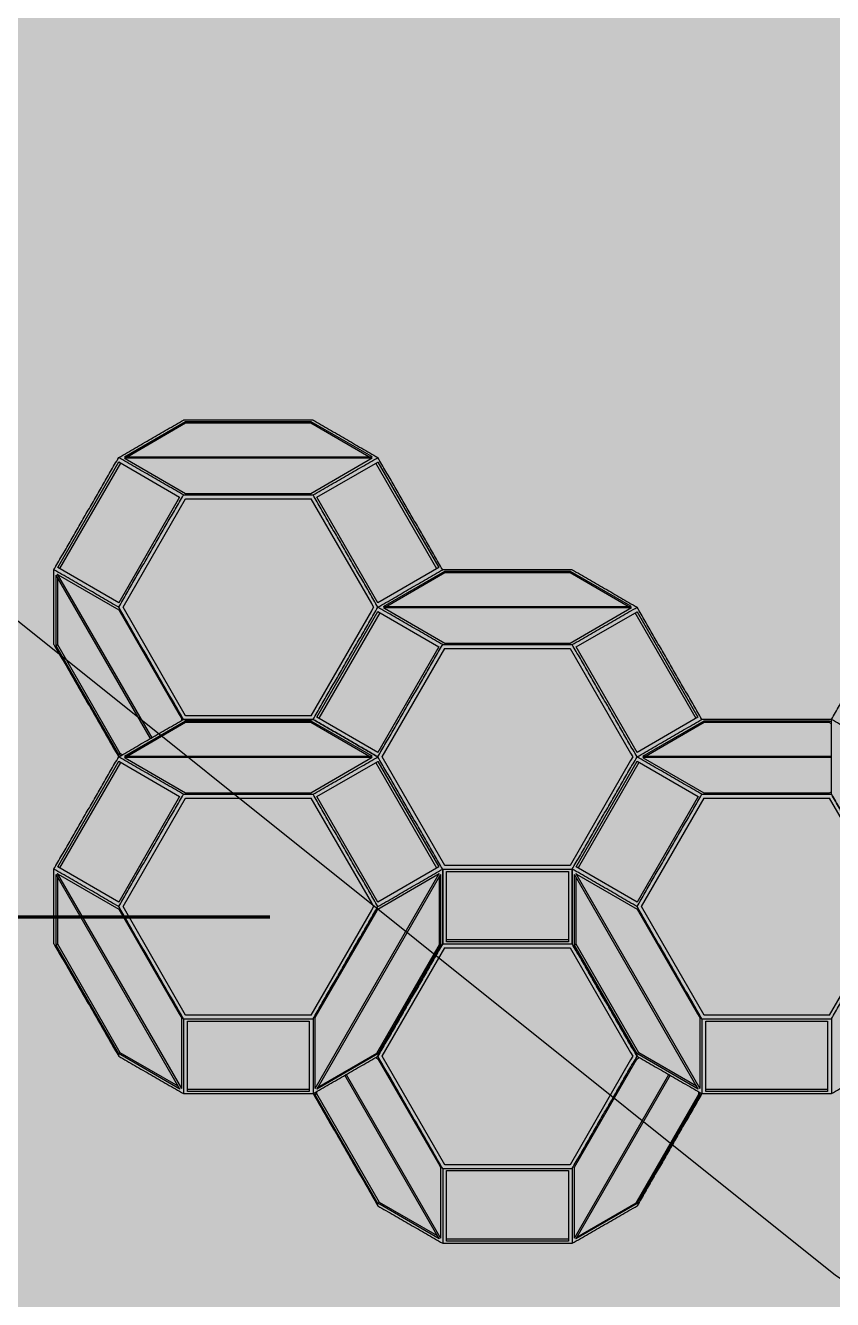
# Model space of a CAD drawing. Header units: millimetres. Extents: x 401 to 30661, y 2016 to 22119.
# Drawn here: x 16206.5 to 16511.6, y 13947.7 to 14429.2 of the extents above; entities that cross this region are included whole.
import ezdxf

# ---------------------------------------------------------------- set-up
doc = ezdxf.new("R2010")
doc.units = ezdxf.units.MM
doc.layers.add('2ND', color=201, linetype='Continuous', lineweight=35, true_color=0x39ffb0)
doc.layers.add('4TH DETAILS', color=125, linetype='Continuous', lineweight=15, true_color=0x39ffb0)
doc.layers.add('BACKGROUND', color=7, linetype='Continuous', true_color=0x000000)
doc.layers.add('GLOW-EMERALD', color=7, linetype='Continuous', lineweight=70, true_color=0x39ffb0, transparency=0.8)
doc.layers.add('GLOW-EMERALD-2', color=7, linetype='Continuous', lineweight=30, true_color=0x39ffb0, transparency=0.8)

msp = doc.modelspace()

# ---------------------------------------------------------------- hatches: boundary and pattern name
at = {"layer": 'BACKGROUND'}
h = msp.add_hatch(color=256, dxfattribs=at)
h.dxf.hatch_style = 1
h.paths.add_polyline_path([(400.723, 2015.745), (30660.634, 2015.745), (30660.634, 22119.328), (400.723, 22119.328)])

# ---------------------------------------------------------------- linework, layer by layer
at = {"layer": '2ND'}
msp.add_line((16298.867, 14092.116), (15924.594, 14092.116), dxfattribs=at)
at = {"layer": '4TH DETAILS', "linetype": 'Continuous'}
for p, q in [((16243.891, 14266.207), (16267.029, 14279.565)), ((16267.029, 14278.858), (16245.116, 14266.207)), ((16267.029, 14278.858), (16267.029, 14279.565)), ((16267.029, 14279.565), (16268.658, 14279.565)), ((16314.389, 14278.858), (16267.029, 14278.858)), ((16268.658, 14279.565), (16314.389, 14279.565)), ((16314.389, 14278.858), (16314.389, 14279.565)), ((16314.389, 14279.565), (16337.255, 14266.364)), ((16336.302, 14266.207), (16314.389, 14278.858)), ((16218.68, 14224.307), (16241.719, 14264.213)), ((16242.436, 14263.799), (16219.397, 14223.893)), ((16241.719, 14264.213), (16264.759, 14250.911)), ((16244.163, 14265.423), (16243.855, 14265.601)), ((16337.563, 14265.601), (16243.855, 14265.601)), ((16243.891, 14266.207), (16337.527, 14266.207)), ((16267.029, 14252.222), (16244.163, 14265.423)), ((16337.563, 14265.601), (16314.389, 14252.222)), ((16316.637, 14250.898), (16339.677, 14264.2)), ((16337.255, 14266.364), (16337.527, 14266.207)), ((16361.999, 14223.88), (16338.959, 14263.786)), ((16339.677, 14264.2), (16339.699, 14264.161)), ((16339.699, 14264.161), (16362.716, 14224.295)), ((16264.759, 14250.911), (16241.719, 14211.006)), ((16243.349, 14209.325), (16267.029, 14250.34)), ((16312.76, 14252.222), (16267.029, 14252.222)), ((16267.029, 14250.34), (16268.658, 14250.34)), ((16268.658, 14250.34), (16314.389, 14250.34)), ((16314.389, 14252.222), (16312.76, 14252.222)), ((16314.389, 14250.34), (16337.255, 14210.736)), ((16339.677, 14210.993), (16316.637, 14250.898)), ((16218.039, 14194.713), (16218.039, 14221.429)), ((16253.695, 14159.671), (16218.039, 14221.429)), ((16218.519, 14221.779), (16218.854, 14221.586)), ((16218.519, 14221.779), (16254.207, 14159.966)), ((16218.651, 14195.066), (16218.651, 14220.369)), ((16241.719, 14211.006), (16218.68, 14224.307)), ((16218.854, 14221.586), (16241.719, 14208.384)), ((16362.716, 14224.295), (16339.699, 14211.006)), ((16341.871, 14209.638), (16365.008, 14222.997)), ((16365.008, 14222.29), (16343.096, 14209.638)), ((16365.008, 14222.29), (16365.008, 14222.997)), ((16365.008, 14222.997), (16366.637, 14222.997)), ((16412.369, 14222.29), (16365.008, 14222.29)), ((16366.637, 14222.997), (16412.369, 14222.997)), ((16412.369, 14222.29), (16412.369, 14222.997)), ((16412.369, 14222.997), (16435.235, 14209.795)), ((16434.282, 14209.638), (16412.369, 14222.29)), ((16337.255, 14210.736), (16338.07, 14209.325)), ((16339.699, 14211.006), (16339.677, 14210.993)), ((16241.719, 14208.384), (16264.585, 14168.78)), ((16267.029, 14168.31), (16243.349, 14209.325)), ((16337.255, 14207.914), (16314.389, 14168.31)), ((16316.659, 14167.739), (16339.699, 14207.644)), ((16340.416, 14207.23), (16317.377, 14167.325)), ((16338.07, 14209.325), (16337.255, 14207.914)), ((16339.699, 14207.644), (16362.738, 14194.343)), ((16342.143, 14208.855), (16341.834, 14209.033)), ((16435.543, 14209.033), (16341.834, 14209.033)), ((16341.871, 14209.638), (16435.506, 14209.638)), ((16365.008, 14195.653), (16342.143, 14208.855)), ((16435.543, 14209.033), (16412.369, 14195.653)), ((16414.617, 14194.33), (16437.656, 14207.631)), ((16435.235, 14209.795), (16435.506, 14209.638)), ((16459.979, 14167.312), (16436.939, 14207.217)), ((16437.656, 14207.631), (16437.679, 14207.593)), ((16437.679, 14207.593), (16460.696, 14167.726)), ((16218.651, 14195.066), (16218.039, 14194.713)), ((16241.719, 14153.697), (16218.039, 14194.713)), ((16242.332, 14154.051), (16218.651, 14195.066)), ((16362.738, 14194.343), (16339.699, 14154.437)), ((16341.328, 14152.756), (16365.008, 14193.772)), ((16410.74, 14195.653), (16365.008, 14195.653)), ((16365.008, 14193.772), (16366.638, 14193.772)), ((16366.638, 14193.772), (16412.369, 14193.772)), ((16412.369, 14195.653), (16410.74, 14195.653)), ((16412.369, 14193.772), (16435.235, 14154.167)), ((16437.656, 14154.424), (16414.617, 14194.33)), ((16264.585, 14168.78), (16265.4, 14167.369)), ((16265.4, 14167.369), (16265.4, 14166.428)), ((16268.658, 14168.31), (16267.029, 14168.31)), ((16314.389, 14168.31), (16268.658, 14168.31)), ((16339.699, 14154.437), (16316.659, 14167.739)), ((16460.696, 14167.726), (16437.679, 14154.437)), ((16243.891, 14153.07), (16267.029, 14166.428)), ((16267.029, 14165.721), (16245.116, 14153.07)), ((16267.029, 14165.721), (16267.029, 14166.428)), ((16267.029, 14166.428), (16268.658, 14166.428)), ((16314.389, 14165.721), (16267.029, 14165.721)), ((16268.658, 14166.428), (16314.389, 14166.428)), ((16314.389, 14165.721), (16314.389, 14166.428)), ((16314.389, 14166.428), (16337.255, 14153.227)), ((16336.302, 14153.07), (16314.389, 14165.721)), ((16439.851, 14153.07), (16462.988, 14166.428)), ((16462.988, 14165.721), (16441.075, 14153.07)), ((16462.988, 14165.721), (16462.988, 14166.428)), ((16462.988, 14166.428), (16464.617, 14166.428)), ((16510.349, 14165.721), (16462.988, 14165.721)), ((16464.617, 14166.428), (16510.349, 14166.428)), ((16510.349, 14165.721), (16510.349, 14166.428)), ((16510.349, 14166.428), (16511.163, 14165.958)), ((16511.163, 14165.251), (16510.349, 14165.721)), ((16242.332, 14154.051), (16241.719, 14153.697)), ((16242.534, 14153.227), (16241.719, 14153.697)), ((16243.146, 14153.58), (16242.332, 14154.051)), ((16243.891, 14153.07), (16337.527, 14153.07)), ((16337.255, 14153.227), (16337.527, 14153.07)), ((16365.008, 14111.741), (16341.328, 14152.756)), ((16435.235, 14154.167), (16436.049, 14152.756)), ((16436.049, 14152.756), (16435.235, 14151.345)), ((16437.679, 14154.437), (16437.656, 14154.424)), ((16439.851, 14153.07), (16511.163, 14153.07)), ((16218.68, 14111.17), (16241.719, 14151.076)), ((16242.436, 14150.662), (16219.397, 14110.756)), ((16241.719, 14151.076), (16264.759, 14137.774)), ((16244.163, 14152.286), (16243.855, 14152.464)), ((16337.563, 14152.464), (16243.855, 14152.464)), ((16267.029, 14139.085), (16244.163, 14152.286)), ((16337.563, 14152.464), (16314.389, 14139.085)), ((16316.637, 14137.761), (16339.677, 14151.063)), ((16361.999, 14110.743), (16338.959, 14150.649)), ((16339.677, 14151.063), (16339.699, 14151.024)), ((16339.699, 14151.024), (16362.716, 14111.157)), ((16435.235, 14151.345), (16412.369, 14111.741)), ((16414.639, 14111.17), (16437.679, 14151.076)), ((16438.396, 14150.662), (16415.356, 14110.756)), ((16437.679, 14151.076), (16460.718, 14137.774)), ((16440.122, 14152.286), (16439.814, 14152.464)), ((16511.163, 14152.464), (16439.814, 14152.464)), ((16462.988, 14139.085), (16440.122, 14152.286)), ((16312.76, 14139.085), (16267.029, 14139.085)), ((16314.389, 14139.085), (16312.76, 14139.085)), ((16508.72, 14139.085), (16462.988, 14139.085)), ((16510.349, 14139.085), (16508.72, 14139.085)), ((16511.163, 14139.555), (16510.349, 14139.085)), ((16264.759, 14137.774), (16241.719, 14097.868)), ((16243.349, 14096.188), (16267.029, 14137.203)), ((16267.029, 14137.203), (16268.658, 14137.203)), ((16268.658, 14137.203), (16314.389, 14137.203)), ((16314.389, 14137.203), (16337.255, 14097.599)), ((16339.677, 14097.856), (16316.637, 14137.761)), ((16460.718, 14137.774), (16437.679, 14097.868)), ((16439.308, 14096.188), (16462.988, 14137.203)), ((16462.988, 14137.203), (16464.617, 14137.203)), ((16464.617, 14137.203), (16510.349, 14137.203)), ((16510.349, 14137.203), (16533.214, 14097.599)), ((16241.719, 14097.868), (16218.68, 14111.17)), ((16362.716, 14111.157), (16339.699, 14097.868)), ((16366.638, 14111.741), (16365.008, 14111.741)), ((16365.649, 14109.49), (16411.728, 14109.49)), ((16365.649, 14082.886), (16365.649, 14109.49)), ((16412.369, 14111.741), (16366.638, 14111.741)), ((16411.728, 14109.49), (16411.728, 14082.886)), ((16437.679, 14097.868), (16414.639, 14111.17)), ((16218.039, 14081.575), (16218.039, 14108.292)), ((16264.857, 14027.202), (16218.039, 14108.292)), ((16218.519, 14108.642), (16218.854, 14108.449)), ((16218.519, 14108.642), (16265.4, 14027.443)), ((16218.651, 14081.929), (16218.651, 14107.231)), ((16218.854, 14108.449), (16241.719, 14095.247)), ((16316.019, 14027.468), (16362.877, 14108.629)), ((16363.379, 14108.292), (16316.562, 14027.202)), ((16339.699, 14095.247), (16362.877, 14108.629)), ((16363.012, 14081.788), (16363.012, 14107.656)), ((16363.379, 14108.292), (16363.379, 14107.979)), ((16363.379, 14107.979), (16363.379, 14081.575)), ((16413.998, 14081.575), (16413.998, 14108.292)), ((16460.816, 14027.202), (16413.998, 14108.292)), ((16414.479, 14108.642), (16414.813, 14108.449)), ((16414.479, 14108.642), (16461.359, 14027.443)), ((16414.611, 14081.929), (16414.611, 14107.231)), ((16414.813, 14108.449), (16437.679, 14095.247)), ((16241.719, 14095.247), (16264.585, 14055.643)), ((16267.029, 14055.172), (16243.349, 14096.188)), ((16337.255, 14094.777), (16314.389, 14055.172)), ((16337.255, 14097.599), (16338.07, 14096.188)), ((16338.07, 14096.188), (16337.255, 14094.777)), ((16338.884, 14093.836), (16339.699, 14095.247)), ((16339.699, 14097.868), (16339.677, 14097.856)), ((16437.679, 14095.247), (16460.544, 14055.643)), ((16462.988, 14055.172), (16439.308, 14096.188)), ((16533.214, 14094.777), (16510.349, 14055.172)), ((16316.019, 14054.232), (16338.884, 14093.836)), ((16218.651, 14081.929), (16218.039, 14081.575)), ((16241.719, 14040.56), (16218.039, 14081.575)), ((16242.332, 14040.913), (16218.651, 14081.929)), ((16339.331, 14040.772), (16363.012, 14081.788)), ((16363.379, 14081.575), (16340.513, 14041.971)), ((16341.328, 14039.619), (16365.008, 14080.635)), ((16363.012, 14081.788), (16363.379, 14081.575)), ((16365.008, 14080.635), (16366.638, 14080.635)), ((16365.649, 14083.714), (16411.728, 14083.714)), ((16411.728, 14082.886), (16365.649, 14082.886)), ((16366.638, 14080.635), (16412.369, 14080.635)), ((16412.369, 14080.635), (16435.235, 14041.03)), ((16414.611, 14081.929), (16413.998, 14081.575)), ((16437.679, 14040.56), (16413.998, 14081.575)), ((16438.291, 14040.913), (16414.611, 14081.929)), ((16264.585, 14055.643), (16265.4, 14054.232)), ((16265.4, 14054.232), (16265.4, 14053.291)), ((16265.4, 14053.291), (16265.4, 14027.443)), ((16268.658, 14055.172), (16267.029, 14055.172)), ((16267.67, 14052.921), (16313.749, 14052.921)), ((16267.67, 14026.317), (16267.67, 14052.921)), ((16314.389, 14055.172), (16268.658, 14055.172)), ((16313.749, 14052.921), (16313.749, 14026.317)), ((16316.019, 14027.829), (16316.019, 14054.232)), ((16460.544, 14055.643), (16461.359, 14054.232)), ((16461.359, 14054.232), (16461.359, 14053.291)), ((16461.359, 14053.291), (16461.359, 14027.443)), ((16464.617, 14055.172), (16462.988, 14055.172)), ((16463.629, 14052.921), (16509.708, 14052.921)), ((16463.629, 14026.317), (16463.629, 14052.921)), ((16510.349, 14055.172), (16464.617, 14055.172)), ((16509.708, 14052.921), (16509.708, 14026.317)), ((16340.513, 14041.971), (16339.699, 14040.56)), ((16242.332, 14040.913), (16241.719, 14040.56)), ((16242.534, 14040.09), (16241.719, 14040.56)), ((16264.244, 14028.262), (16242.332, 14040.913)), ((16264.857, 14027.202), (16242.534, 14040.09)), ((16339.699, 14040.56), (16316.562, 14027.202)), ((16316.929, 14027.838), (16339.331, 14040.772)), ((16338.884, 14039.149), (16339.699, 14038.679)), ((16339.331, 14040.772), (16339.699, 14040.56)), ((16339.699, 14038.679), (16362.565, 13999.074)), ((16365.008, 13998.604), (16341.328, 14039.619)), ((16435.235, 14038.208), (16412.369, 13998.604)), ((16413.998, 13997.663), (16436.864, 14037.268)), ((16435.235, 14041.03), (16436.049, 14039.619)), ((16436.049, 14039.619), (16435.235, 14038.208)), ((16436.864, 14037.268), (16437.679, 14038.679)), ((16438.291, 14040.913), (16437.679, 14040.56)), ((16438.493, 14040.09), (16437.679, 14040.56)), ((16437.679, 14038.679), (16438.493, 14039.149)), ((16460.203, 14028.262), (16438.291, 14040.913)), ((16460.816, 14027.202), (16438.493, 14040.09)), ((16362.836, 13970.633), (16327.18, 14032.391)), ((16327.692, 14032.687), (16363.379, 13970.874)), ((16413.998, 13970.9), (16449.675, 14032.693)), ((16450.197, 14032.391), (16414.541, 13970.633)), ((16316.019, 14027.468), (16316.019, 14027.829)), ((16267.67, 14027.146), (16313.749, 14027.146)), ((16313.749, 14026.317), (16267.67, 14026.317)), ((16316.019, 14025.007), (16316.019, 14025.947)), ((16316.631, 14025.36), (16316.019, 14025.007)), ((16339.699, 13983.991), (16316.019, 14025.007)), ((16316.631, 14025.36), (16316.631, 14026.301)), ((16340.311, 13984.345), (16316.631, 14025.36)), ((16437.311, 13984.203), (16460.991, 14025.219)), ((16461.359, 14025.007), (16438.493, 13985.402)), ((16460.991, 14025.219), (16460.991, 14026.16)), ((16460.991, 14025.219), (16461.359, 14025.007)), ((16461.359, 14025.947), (16461.359, 14025.007)), ((16463.629, 14027.146), (16509.708, 14027.146)), ((16509.708, 14026.317), (16463.629, 14026.317)), ((16362.565, 13999.074), (16363.379, 13997.663)), ((16366.638, 13998.604), (16365.008, 13998.604)), ((16412.369, 13998.604), (16366.638, 13998.604)), ((16363.379, 13997.663), (16363.379, 13996.723)), ((16363.379, 13996.723), (16363.379, 13970.874)), ((16365.649, 13996.353), (16411.728, 13996.353)), ((16365.649, 13969.749), (16365.649, 13996.353)), ((16411.728, 13996.353), (16411.728, 13969.749)), ((16413.998, 13971.26), (16413.998, 13997.663)), ((16340.311, 13984.345), (16339.699, 13983.991)), ((16340.513, 13983.521), (16339.699, 13983.991)), ((16362.224, 13971.694), (16340.311, 13984.345)), ((16437.679, 13983.991), (16414.541, 13970.633)), ((16414.909, 13971.269), (16437.311, 13984.203)), ((16437.311, 13984.203), (16437.679, 13983.991)), ((16438.493, 13985.402), (16437.679, 13983.991)), ((16362.836, 13970.633), (16340.513, 13983.521)), ((16365.649, 13970.577), (16411.728, 13970.577)), ((16411.728, 13969.749), (16365.649, 13969.749)), ((16413.998, 13970.9), (16413.998, 13971.26))]:
    msp.add_line(p, q, dxfattribs=at)
at = {"layer": '4TH DETAILS'}
msp.add_lwpolyline([(15008.675, 15014.575), (15320.46, 14910.647), (16512.728, 13956.832), (17228.088, 13479.925), (17228.088, 12764.564), (17228.088, 11095.389), (16989.635, 10380.028), (17138.044, 9489.575)], dxfattribs=at)
at = {"layer": '4TH DETAILS', "linetype": 'Continuous'}
for points in [[(16241.719, 14265.893), (16266.214, 14280.036)], [(16315.204, 14280.036), (16266.214, 14280.036)], [(16315.204, 14280.036), (16339.699, 14265.893)], [(16217.224, 14223.467), (16241.719, 14265.893)], [(16266.214, 14251.751), (16241.719, 14265.893)], [(16315.204, 14251.751), (16339.699, 14265.893)], [(16364.194, 14223.467), (16339.699, 14265.893)], [(16241.719, 14209.325), (16266.214, 14251.751)], [(16266.214, 14251.751), (16315.204, 14251.751)], [(16339.699, 14209.325), (16315.204, 14251.751)], [(16217.224, 14195.183), (16217.224, 14223.467)], [(16241.719, 14209.325), (16217.224, 14223.467)], [(16339.699, 14209.325), (16364.194, 14223.467)], [(16339.699, 14209.325), (16364.194, 14223.467)], [(16413.184, 14223.467), (16364.194, 14223.467)], [(16413.184, 14223.467), (16437.679, 14209.325)], [(16266.214, 14166.899), (16241.719, 14209.325)], [(16315.204, 14166.899), (16339.699, 14209.325)], [(16315.204, 14166.899), (16339.699, 14209.325)], [(16364.194, 14195.183), (16339.699, 14209.325)], [(16413.184, 14195.183), (16437.679, 14209.325)], [(16462.173, 14166.899), (16437.679, 14209.325)], [(16511.163, 14166.899), (16535.658, 14209.325)], [(16217.224, 14195.183), (16241.719, 14152.756)], [(16339.699, 14152.756), (16364.194, 14195.183)], [(16364.194, 14195.183), (16413.184, 14195.183)], [(16437.679, 14152.756), (16413.184, 14195.183)], [(16241.719, 14152.756), (16266.214, 14166.899)], [(16315.204, 14166.899), (16266.214, 14166.899)], [(16266.214, 14166.899), (16315.204, 14166.899)], [(16315.204, 14166.899), (16339.699, 14152.756)], [(16339.699, 14152.756), (16315.204, 14166.899)], [(16437.679, 14152.756), (16462.173, 14166.899)], [(16437.679, 14152.756), (16462.173, 14166.899)], [(16511.163, 14166.899), (16462.173, 14166.899)], [(16511.163, 14138.614), (16511.163, 14166.899)], [(16535.658, 14152.756), (16511.163, 14166.899)], [(16217.224, 14110.33), (16241.719, 14152.756)], [(16266.214, 14138.614), (16241.719, 14152.756)], [(16315.204, 14138.614), (16339.699, 14152.756)], [(16364.194, 14110.33), (16339.699, 14152.756)], [(16364.194, 14110.33), (16339.699, 14152.756)], [(16413.184, 14110.33), (16437.679, 14152.756)], [(16413.184, 14110.33), (16437.679, 14152.756)], [(16462.173, 14138.614), (16437.679, 14152.756)], [(16241.719, 14096.188), (16266.214, 14138.614)], [(16266.214, 14138.614), (16315.204, 14138.614)], [(16339.699, 14096.188), (16315.204, 14138.614)], [(16437.679, 14096.188), (16462.173, 14138.614)], [(16462.173, 14138.614), (16511.163, 14138.614)], [(16535.658, 14096.188), (16511.163, 14138.614)], [(16511.163, 14138.614), (16535.658, 14096.188)], [(16217.224, 14082.046), (16217.224, 14110.33)], [(16241.719, 14096.188), (16217.224, 14110.33)], [(16339.699, 14096.188), (16364.194, 14110.33)], [(16364.194, 14082.046), (16364.194, 14110.33)], [(16364.194, 14110.33), (16413.184, 14110.33)], [(16364.194, 14110.33), (16364.194, 14082.046)], [(16413.184, 14082.046), (16413.184, 14110.33)], [(16437.679, 14096.188), (16413.184, 14110.33)], [(16413.184, 14110.33), (16413.184, 14082.046)], [(16266.214, 14053.761), (16241.719, 14096.188)], [(16315.204, 14053.761), (16339.699, 14096.188)], [(16462.173, 14053.761), (16437.679, 14096.188)], [(16511.163, 14053.761), (16535.658, 14096.188)], [(16217.224, 14082.046), (16241.719, 14039.619)], [(16364.194, 14082.046), (16339.699, 14039.619)], [(16339.699, 14039.619), (16364.194, 14082.046)], [(16364.194, 14082.046), (16413.184, 14082.046)], [(16364.194, 14082.046), (16413.184, 14082.046)], [(16413.184, 14082.046), (16437.679, 14039.619)], [(16437.679, 14039.619), (16413.184, 14082.046)], [(16266.214, 14053.761), (16315.204, 14053.761)], [(16266.214, 14053.761), (16266.214, 14025.477)], [(16315.204, 14053.761), (16315.204, 14025.477)], [(16462.173, 14053.761), (16511.163, 14053.761)], [(16462.173, 14053.761), (16462.173, 14025.477)], [(16511.163, 14053.761), (16511.163, 14025.477)], [(16241.719, 14039.619), (16266.214, 14025.477)], [(16315.204, 14025.477), (16339.699, 14039.619)], [(16364.194, 13997.193), (16339.699, 14039.619)], [(16413.184, 13997.193), (16437.679, 14039.619)], [(16437.679, 14039.619), (16462.173, 14025.477)], [(16511.163, 14025.477), (16535.658, 14039.619)], [(16266.214, 14025.477), (16315.204, 14025.477)], [(16315.204, 14025.477), (16339.699, 13983.051)], [(16462.173, 14025.477), (16437.679, 13983.051)], [(16462.173, 14025.477), (16511.163, 14025.477)], [(16364.194, 13997.193), (16413.184, 13997.193)], [(16364.194, 13997.193), (16364.194, 13968.909)], [(16413.184, 13997.193), (16413.184, 13968.909)], [(16339.699, 13983.051), (16364.194, 13968.909)], [(16413.184, 13968.909), (16437.679, 13983.051)], [(16364.194, 13968.909), (16413.184, 13968.909)]]:
    msp.add_open_spline(points, degree=1, dxfattribs=at)
at = {"layer": 'GLOW-EMERALD'}
msp.add_line((16298.867, 14092.116), (15924.594, 14092.116), dxfattribs=at)
at = {"layer": 'GLOW-EMERALD-2', "linetype": 'Continuous'}
for p, q in [((16243.891, 14266.207), (16267.029, 14279.565)), ((16267.029, 14278.858), (16245.116, 14266.207)), ((16267.029, 14278.858), (16267.029, 14279.565)), ((16267.029, 14279.565), (16268.658, 14279.565)), ((16314.389, 14278.858), (16267.029, 14278.858)), ((16268.658, 14279.565), (16314.389, 14279.565)), ((16314.389, 14278.858), (16314.389, 14279.565)), ((16314.389, 14279.565), (16337.255, 14266.364)), ((16336.302, 14266.207), (16314.389, 14278.858)), ((16218.68, 14224.307), (16241.719, 14264.213)), ((16242.436, 14263.799), (16219.397, 14223.893)), ((16241.719, 14264.213), (16264.759, 14250.911)), ((16244.163, 14265.423), (16243.855, 14265.601)), ((16337.563, 14265.601), (16243.855, 14265.601)), ((16243.891, 14266.207), (16337.527, 14266.207)), ((16267.029, 14252.222), (16244.163, 14265.423)), ((16337.563, 14265.601), (16314.389, 14252.222)), ((16316.637, 14250.898), (16339.677, 14264.2)), ((16337.255, 14266.364), (16337.527, 14266.207)), ((16361.999, 14223.88), (16338.959, 14263.786)), ((16339.677, 14264.2), (16339.699, 14264.161)), ((16339.699, 14264.161), (16362.716, 14224.295)), ((16264.759, 14250.911), (16241.719, 14211.006)), ((16243.349, 14209.325), (16267.029, 14250.34)), ((16312.76, 14252.222), (16267.029, 14252.222)), ((16267.029, 14250.34), (16268.658, 14250.34)), ((16268.658, 14250.34), (16314.389, 14250.34)), ((16314.389, 14252.222), (16312.76, 14252.222)), ((16314.389, 14250.34), (16337.255, 14210.736)), ((16339.677, 14210.993), (16316.637, 14250.898)), ((16218.039, 14194.713), (16218.039, 14221.429)), ((16253.695, 14159.671), (16218.039, 14221.429)), ((16218.519, 14221.779), (16218.854, 14221.586)), ((16218.519, 14221.779), (16254.207, 14159.966)), ((16218.651, 14195.066), (16218.651, 14220.369)), ((16241.719, 14211.006), (16218.68, 14224.307)), ((16218.854, 14221.586), (16241.719, 14208.384)), ((16362.716, 14224.295), (16339.699, 14211.006)), ((16341.871, 14209.638), (16365.008, 14222.997)), ((16365.008, 14222.29), (16343.096, 14209.638)), ((16365.008, 14222.29), (16365.008, 14222.997)), ((16365.008, 14222.997), (16366.637, 14222.997)), ((16412.369, 14222.29), (16365.008, 14222.29)), ((16366.637, 14222.997), (16412.369, 14222.997)), ((16412.369, 14222.29), (16412.369, 14222.997)), ((16412.369, 14222.997), (16435.235, 14209.795)), ((16434.282, 14209.638), (16412.369, 14222.29)), ((16337.255, 14210.736), (16338.07, 14209.325)), ((16339.699, 14211.006), (16339.677, 14210.993)), ((16241.719, 14208.384), (16264.585, 14168.78)), ((16267.029, 14168.31), (16243.349, 14209.325)), ((16337.255, 14207.914), (16314.389, 14168.31)), ((16316.659, 14167.739), (16339.699, 14207.644)), ((16340.416, 14207.23), (16317.377, 14167.325)), ((16338.07, 14209.325), (16337.255, 14207.914)), ((16339.699, 14207.644), (16362.738, 14194.343)), ((16342.143, 14208.855), (16341.834, 14209.033)), ((16435.543, 14209.033), (16341.834, 14209.033)), ((16341.871, 14209.638), (16435.506, 14209.638)), ((16365.008, 14195.653), (16342.143, 14208.855)), ((16435.543, 14209.033), (16412.369, 14195.653)), ((16414.617, 14194.33), (16437.656, 14207.631)), ((16435.235, 14209.795), (16435.506, 14209.638)), ((16459.979, 14167.312), (16436.939, 14207.217)), ((16437.656, 14207.631), (16437.679, 14207.593)), ((16437.679, 14207.593), (16460.696, 14167.726)), ((16218.651, 14195.066), (16218.039, 14194.713)), ((16241.719, 14153.697), (16218.039, 14194.713)), ((16242.332, 14154.051), (16218.651, 14195.066)), ((16362.738, 14194.343), (16339.699, 14154.437)), ((16341.328, 14152.756), (16365.008, 14193.772)), ((16410.74, 14195.653), (16365.008, 14195.653)), ((16365.008, 14193.772), (16366.638, 14193.772)), ((16366.638, 14193.772), (16412.369, 14193.772)), ((16412.369, 14195.653), (16410.74, 14195.653)), ((16412.369, 14193.772), (16435.235, 14154.167)), ((16437.656, 14154.424), (16414.617, 14194.33)), ((16264.585, 14168.78), (16265.4, 14167.369)), ((16265.4, 14167.369), (16265.4, 14166.428)), ((16268.658, 14168.31), (16267.029, 14168.31)), ((16314.389, 14168.31), (16268.658, 14168.31)), ((16339.699, 14154.437), (16316.659, 14167.739)), ((16460.696, 14167.726), (16437.679, 14154.437)), ((16243.891, 14153.07), (16267.029, 14166.428)), ((16267.029, 14165.721), (16245.116, 14153.07)), ((16267.029, 14165.721), (16267.029, 14166.428)), ((16267.029, 14166.428), (16268.658, 14166.428)), ((16314.389, 14165.721), (16267.029, 14165.721)), ((16268.658, 14166.428), (16314.389, 14166.428)), ((16314.389, 14165.721), (16314.389, 14166.428)), ((16314.389, 14166.428), (16337.255, 14153.227)), ((16336.302, 14153.07), (16314.389, 14165.721)), ((16439.851, 14153.07), (16462.988, 14166.428)), ((16462.988, 14165.721), (16441.075, 14153.07)), ((16462.988, 14165.721), (16462.988, 14166.428)), ((16462.988, 14166.428), (16464.617, 14166.428)), ((16510.349, 14165.721), (16462.988, 14165.721)), ((16464.617, 14166.428), (16510.349, 14166.428)), ((16510.349, 14165.721), (16510.349, 14166.428)), ((16510.349, 14166.428), (16511.163, 14165.958)), ((16511.163, 14165.251), (16510.349, 14165.721)), ((16242.332, 14154.051), (16241.719, 14153.697)), ((16242.534, 14153.227), (16241.719, 14153.697)), ((16243.146, 14153.58), (16242.332, 14154.051)), ((16243.891, 14153.07), (16337.527, 14153.07)), ((16337.255, 14153.227), (16337.527, 14153.07)), ((16365.008, 14111.741), (16341.328, 14152.756)), ((16435.235, 14154.167), (16436.049, 14152.756)), ((16436.049, 14152.756), (16435.235, 14151.345)), ((16437.679, 14154.437), (16437.656, 14154.424)), ((16439.851, 14153.07), (16511.163, 14153.07)), ((16218.68, 14111.17), (16241.719, 14151.076)), ((16242.436, 14150.662), (16219.397, 14110.756)), ((16241.719, 14151.076), (16264.759, 14137.774)), ((16244.163, 14152.286), (16243.855, 14152.464)), ((16337.563, 14152.464), (16243.855, 14152.464)), ((16267.029, 14139.085), (16244.163, 14152.286)), ((16337.563, 14152.464), (16314.389, 14139.085)), ((16316.637, 14137.761), (16339.677, 14151.063)), ((16361.999, 14110.743), (16338.959, 14150.649)), ((16339.677, 14151.063), (16339.699, 14151.024)), ((16339.699, 14151.024), (16362.716, 14111.157)), ((16435.235, 14151.345), (16412.369, 14111.741)), ((16414.639, 14111.17), (16437.679, 14151.076)), ((16438.396, 14150.662), (16415.356, 14110.756)), ((16437.679, 14151.076), (16460.718, 14137.774)), ((16440.122, 14152.286), (16439.814, 14152.464)), ((16511.163, 14152.464), (16439.814, 14152.464)), ((16462.988, 14139.085), (16440.122, 14152.286)), ((16312.76, 14139.085), (16267.029, 14139.085)), ((16314.389, 14139.085), (16312.76, 14139.085)), ((16508.72, 14139.085), (16462.988, 14139.085)), ((16510.349, 14139.085), (16508.72, 14139.085)), ((16511.163, 14139.555), (16510.349, 14139.085)), ((16264.759, 14137.774), (16241.719, 14097.868)), ((16243.349, 14096.188), (16267.029, 14137.203)), ((16267.029, 14137.203), (16268.658, 14137.203)), ((16268.658, 14137.203), (16314.389, 14137.203)), ((16314.389, 14137.203), (16337.255, 14097.599)), ((16339.677, 14097.856), (16316.637, 14137.761)), ((16460.718, 14137.774), (16437.679, 14097.868)), ((16439.308, 14096.188), (16462.988, 14137.203)), ((16462.988, 14137.203), (16464.617, 14137.203)), ((16464.617, 14137.203), (16510.349, 14137.203)), ((16510.349, 14137.203), (16533.214, 14097.599)), ((16241.719, 14097.868), (16218.68, 14111.17)), ((16362.716, 14111.157), (16339.699, 14097.868)), ((16366.638, 14111.741), (16365.008, 14111.741)), ((16365.649, 14109.49), (16411.728, 14109.49)), ((16365.649, 14082.886), (16365.649, 14109.49)), ((16412.369, 14111.741), (16366.638, 14111.741)), ((16411.728, 14109.49), (16411.728, 14082.886)), ((16437.679, 14097.868), (16414.639, 14111.17)), ((16218.039, 14081.575), (16218.039, 14108.292)), ((16264.857, 14027.202), (16218.039, 14108.292)), ((16218.519, 14108.642), (16218.854, 14108.449)), ((16218.519, 14108.642), (16265.4, 14027.443)), ((16218.651, 14081.929), (16218.651, 14107.231)), ((16218.854, 14108.449), (16241.719, 14095.247)), ((16316.019, 14027.468), (16362.877, 14108.629)), ((16363.379, 14108.292), (16316.562, 14027.202)), ((16339.699, 14095.247), (16362.877, 14108.629)), ((16363.012, 14081.788), (16363.012, 14107.656)), ((16363.379, 14108.292), (16363.379, 14107.979)), ((16363.379, 14107.979), (16363.379, 14081.575)), ((16413.998, 14081.575), (16413.998, 14108.292)), ((16460.816, 14027.202), (16413.998, 14108.292)), ((16414.479, 14108.642), (16414.813, 14108.449)), ((16414.479, 14108.642), (16461.359, 14027.443)), ((16414.611, 14081.929), (16414.611, 14107.231)), ((16414.813, 14108.449), (16437.679, 14095.247)), ((16241.719, 14095.247), (16264.585, 14055.643)), ((16267.029, 14055.172), (16243.349, 14096.188)), ((16337.255, 14094.777), (16314.389, 14055.172)), ((16337.255, 14097.599), (16338.07, 14096.188)), ((16338.07, 14096.188), (16337.255, 14094.777)), ((16338.884, 14093.836), (16339.699, 14095.247)), ((16339.699, 14097.868), (16339.677, 14097.856)), ((16437.679, 14095.247), (16460.544, 14055.643)), ((16462.988, 14055.172), (16439.308, 14096.188)), ((16533.214, 14094.777), (16510.349, 14055.172)), ((16316.019, 14054.232), (16338.884, 14093.836)), ((16218.651, 14081.929), (16218.039, 14081.575)), ((16241.719, 14040.56), (16218.039, 14081.575)), ((16242.332, 14040.913), (16218.651, 14081.929)), ((16339.331, 14040.772), (16363.012, 14081.788)), ((16363.379, 14081.575), (16340.513, 14041.971)), ((16341.328, 14039.619), (16365.008, 14080.635)), ((16363.012, 14081.788), (16363.379, 14081.575)), ((16365.008, 14080.635), (16366.638, 14080.635)), ((16365.649, 14083.714), (16411.728, 14083.714)), ((16411.728, 14082.886), (16365.649, 14082.886)), ((16366.638, 14080.635), (16412.369, 14080.635)), ((16412.369, 14080.635), (16435.235, 14041.03)), ((16414.611, 14081.929), (16413.998, 14081.575)), ((16437.679, 14040.56), (16413.998, 14081.575)), ((16438.291, 14040.913), (16414.611, 14081.929)), ((16264.585, 14055.643), (16265.4, 14054.232)), ((16265.4, 14054.232), (16265.4, 14053.291)), ((16265.4, 14053.291), (16265.4, 14027.443)), ((16268.658, 14055.172), (16267.029, 14055.172)), ((16267.67, 14052.921), (16313.749, 14052.921)), ((16267.67, 14026.317), (16267.67, 14052.921)), ((16314.389, 14055.172), (16268.658, 14055.172)), ((16313.749, 14052.921), (16313.749, 14026.317)), ((16316.019, 14027.829), (16316.019, 14054.232)), ((16460.544, 14055.643), (16461.359, 14054.232)), ((16461.359, 14054.232), (16461.359, 14053.291)), ((16461.359, 14053.291), (16461.359, 14027.443)), ((16464.617, 14055.172), (16462.988, 14055.172)), ((16463.629, 14052.921), (16509.708, 14052.921)), ((16463.629, 14026.317), (16463.629, 14052.921)), ((16510.349, 14055.172), (16464.617, 14055.172)), ((16509.708, 14052.921), (16509.708, 14026.317)), ((16340.513, 14041.971), (16339.699, 14040.56)), ((16242.332, 14040.913), (16241.719, 14040.56)), ((16242.534, 14040.09), (16241.719, 14040.56)), ((16264.244, 14028.262), (16242.332, 14040.913)), ((16264.857, 14027.202), (16242.534, 14040.09)), ((16339.699, 14040.56), (16316.562, 14027.202)), ((16316.929, 14027.838), (16339.331, 14040.772)), ((16338.884, 14039.149), (16339.699, 14038.679)), ((16339.331, 14040.772), (16339.699, 14040.56)), ((16339.699, 14038.679), (16362.565, 13999.074)), ((16365.008, 13998.604), (16341.328, 14039.619)), ((16435.235, 14038.208), (16412.369, 13998.604)), ((16413.998, 13997.663), (16436.864, 14037.268)), ((16435.235, 14041.03), (16436.049, 14039.619)), ((16436.049, 14039.619), (16435.235, 14038.208)), ((16436.864, 14037.268), (16437.679, 14038.679)), ((16438.291, 14040.913), (16437.679, 14040.56)), ((16438.493, 14040.09), (16437.679, 14040.56)), ((16437.679, 14038.679), (16438.493, 14039.149)), ((16460.203, 14028.262), (16438.291, 14040.913)), ((16460.816, 14027.202), (16438.493, 14040.09)), ((16362.836, 13970.633), (16327.18, 14032.391)), ((16327.692, 14032.687), (16363.379, 13970.874)), ((16413.998, 13970.9), (16449.675, 14032.693)), ((16450.197, 14032.391), (16414.541, 13970.633)), ((16316.019, 14027.468), (16316.019, 14027.829)), ((16267.67, 14027.146), (16313.749, 14027.146)), ((16313.749, 14026.317), (16267.67, 14026.317)), ((16316.019, 14025.007), (16316.019, 14025.947)), ((16316.631, 14025.36), (16316.019, 14025.007)), ((16339.699, 13983.991), (16316.019, 14025.007)), ((16316.631, 14025.36), (16316.631, 14026.301)), ((16340.311, 13984.345), (16316.631, 14025.36)), ((16437.311, 13984.203), (16460.991, 14025.219)), ((16461.359, 14025.007), (16438.493, 13985.402)), ((16460.991, 14025.219), (16460.991, 14026.16)), ((16460.991, 14025.219), (16461.359, 14025.007)), ((16461.359, 14025.947), (16461.359, 14025.007)), ((16463.629, 14027.146), (16509.708, 14027.146)), ((16509.708, 14026.317), (16463.629, 14026.317)), ((16362.565, 13999.074), (16363.379, 13997.663)), ((16366.638, 13998.604), (16365.008, 13998.604)), ((16412.369, 13998.604), (16366.638, 13998.604)), ((16363.379, 13997.663), (16363.379, 13996.723)), ((16363.379, 13996.723), (16363.379, 13970.874)), ((16365.649, 13996.353), (16411.728, 13996.353)), ((16365.649, 13969.749), (16365.649, 13996.353)), ((16411.728, 13996.353), (16411.728, 13969.749)), ((16413.998, 13971.26), (16413.998, 13997.663)), ((16340.311, 13984.345), (16339.699, 13983.991)), ((16340.513, 13983.521), (16339.699, 13983.991)), ((16362.224, 13971.694), (16340.311, 13984.345)), ((16437.679, 13983.991), (16414.541, 13970.633)), ((16414.909, 13971.269), (16437.311, 13984.203)), ((16437.311, 13984.203), (16437.679, 13983.991)), ((16438.493, 13985.402), (16437.679, 13983.991)), ((16362.836, 13970.633), (16340.513, 13983.521)), ((16365.649, 13970.577), (16411.728, 13970.577)), ((16411.728, 13969.749), (16365.649, 13969.749)), ((16413.998, 13970.9), (16413.998, 13971.26))]:
    msp.add_line(p, q, dxfattribs=at)
at = {"layer": 'GLOW-EMERALD-2'}
msp.add_lwpolyline([(15008.675, 15014.575), (15320.46, 14910.647), (16512.728, 13956.832), (17228.088, 13479.925), (17228.088, 12764.564), (17228.088, 11095.389), (16989.635, 10380.028), (17138.044, 9489.575)], dxfattribs=at)
at = {"layer": 'GLOW-EMERALD-2', "linetype": 'Continuous'}
for points in [[(16241.719, 14265.893), (16266.214, 14280.036)], [(16315.204, 14280.036), (16266.214, 14280.036)], [(16315.204, 14280.036), (16339.699, 14265.893)], [(16217.224, 14223.467), (16241.719, 14265.893)], [(16266.214, 14251.751), (16241.719, 14265.893)], [(16315.204, 14251.751), (16339.699, 14265.893)], [(16364.194, 14223.467), (16339.699, 14265.893)], [(16241.719, 14209.325), (16266.214, 14251.751)], [(16266.214, 14251.751), (16315.204, 14251.751)], [(16339.699, 14209.325), (16315.204, 14251.751)], [(16217.224, 14195.183), (16217.224, 14223.467)], [(16241.719, 14209.325), (16217.224, 14223.467)], [(16339.699, 14209.325), (16364.194, 14223.467)], [(16339.699, 14209.325), (16364.194, 14223.467)], [(16413.184, 14223.467), (16364.194, 14223.467)], [(16413.184, 14223.467), (16437.679, 14209.325)], [(16266.214, 14166.899), (16241.719, 14209.325)], [(16315.204, 14166.899), (16339.699, 14209.325)], [(16315.204, 14166.899), (16339.699, 14209.325)], [(16364.194, 14195.183), (16339.699, 14209.325)], [(16413.184, 14195.183), (16437.679, 14209.325)], [(16462.173, 14166.899), (16437.679, 14209.325)], [(16511.163, 14166.899), (16535.658, 14209.325)], [(16217.224, 14195.183), (16241.719, 14152.756)], [(16339.699, 14152.756), (16364.194, 14195.183)], [(16364.194, 14195.183), (16413.184, 14195.183)], [(16437.679, 14152.756), (16413.184, 14195.183)], [(16241.719, 14152.756), (16266.214, 14166.899)], [(16315.204, 14166.899), (16266.214, 14166.899)], [(16266.214, 14166.899), (16315.204, 14166.899)], [(16315.204, 14166.899), (16339.699, 14152.756)], [(16339.699, 14152.756), (16315.204, 14166.899)], [(16437.679, 14152.756), (16462.173, 14166.899)], [(16437.679, 14152.756), (16462.173, 14166.899)], [(16511.163, 14166.899), (16462.173, 14166.899)], [(16511.163, 14138.614), (16511.163, 14166.899)], [(16535.658, 14152.756), (16511.163, 14166.899)], [(16217.224, 14110.33), (16241.719, 14152.756)], [(16266.214, 14138.614), (16241.719, 14152.756)], [(16315.204, 14138.614), (16339.699, 14152.756)], [(16364.194, 14110.33), (16339.699, 14152.756)], [(16364.194, 14110.33), (16339.699, 14152.756)], [(16413.184, 14110.33), (16437.679, 14152.756)], [(16413.184, 14110.33), (16437.679, 14152.756)], [(16462.173, 14138.614), (16437.679, 14152.756)], [(16241.719, 14096.188), (16266.214, 14138.614)], [(16266.214, 14138.614), (16315.204, 14138.614)], [(16339.699, 14096.188), (16315.204, 14138.614)], [(16437.679, 14096.188), (16462.173, 14138.614)], [(16462.173, 14138.614), (16511.163, 14138.614)], [(16535.658, 14096.188), (16511.163, 14138.614)], [(16511.163, 14138.614), (16535.658, 14096.188)], [(16217.224, 14082.046), (16217.224, 14110.33)], [(16241.719, 14096.188), (16217.224, 14110.33)], [(16339.699, 14096.188), (16364.194, 14110.33)], [(16364.194, 14082.046), (16364.194, 14110.33)], [(16364.194, 14110.33), (16413.184, 14110.33)], [(16364.194, 14110.33), (16364.194, 14082.046)], [(16413.184, 14082.046), (16413.184, 14110.33)], [(16437.679, 14096.188), (16413.184, 14110.33)], [(16413.184, 14110.33), (16413.184, 14082.046)], [(16266.214, 14053.761), (16241.719, 14096.188)], [(16315.204, 14053.761), (16339.699, 14096.188)], [(16462.173, 14053.761), (16437.679, 14096.188)], [(16511.163, 14053.761), (16535.658, 14096.188)], [(16217.224, 14082.046), (16241.719, 14039.619)], [(16364.194, 14082.046), (16339.699, 14039.619)], [(16339.699, 14039.619), (16364.194, 14082.046)], [(16364.194, 14082.046), (16413.184, 14082.046)], [(16364.194, 14082.046), (16413.184, 14082.046)], [(16413.184, 14082.046), (16437.679, 14039.619)], [(16437.679, 14039.619), (16413.184, 14082.046)], [(16266.214, 14053.761), (16315.204, 14053.761)], [(16266.214, 14053.761), (16266.214, 14025.477)], [(16315.204, 14053.761), (16315.204, 14025.477)], [(16462.173, 14053.761), (16511.163, 14053.761)], [(16462.173, 14053.761), (16462.173, 14025.477)], [(16511.163, 14053.761), (16511.163, 14025.477)], [(16241.719, 14039.619), (16266.214, 14025.477)], [(16315.204, 14025.477), (16339.699, 14039.619)], [(16364.194, 13997.193), (16339.699, 14039.619)], [(16413.184, 13997.193), (16437.679, 14039.619)], [(16437.679, 14039.619), (16462.173, 14025.477)], [(16511.163, 14025.477), (16535.658, 14039.619)], [(16266.214, 14025.477), (16315.204, 14025.477)], [(16315.204, 14025.477), (16339.699, 13983.051)], [(16462.173, 14025.477), (16437.679, 13983.051)], [(16462.173, 14025.477), (16511.163, 14025.477)], [(16364.194, 13997.193), (16413.184, 13997.193)], [(16364.194, 13997.193), (16364.194, 13968.909)], [(16413.184, 13997.193), (16413.184, 13968.909)], [(16339.699, 13983.051), (16364.194, 13968.909)], [(16413.184, 13968.909), (16437.679, 13983.051)], [(16364.194, 13968.909), (16413.184, 13968.909)]]:
    msp.add_open_spline(points, degree=1, dxfattribs=at)

doc.saveas('drawing.dxf')
